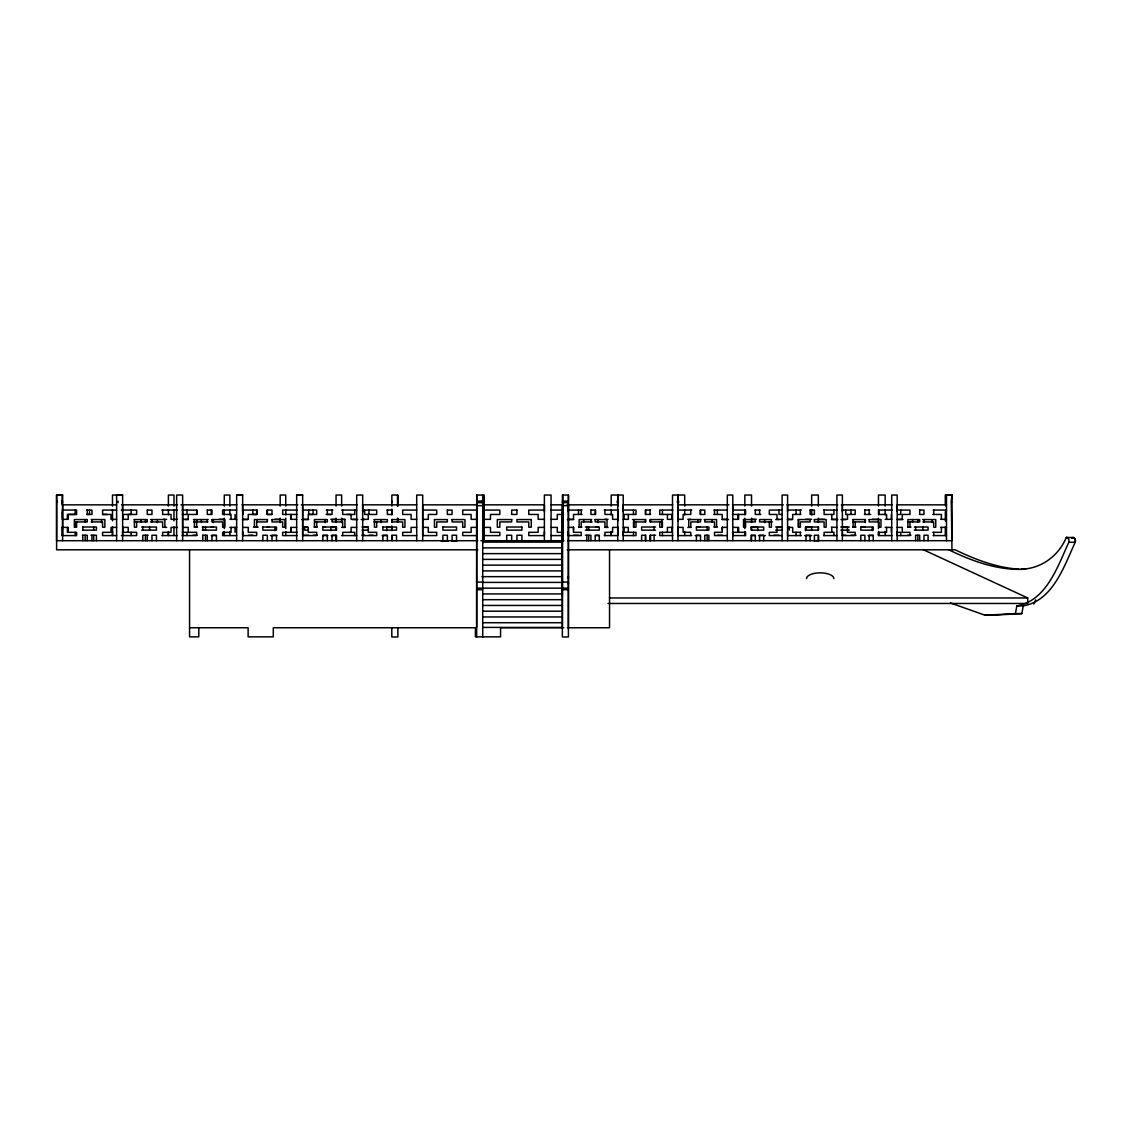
<?xml version="1.0" encoding="UTF-8"?>
<svg xmlns="http://www.w3.org/2000/svg" width="1132" height="1132" viewBox="0 0 1132 1132"><rect width="100%" height="100%" fill="white"/><g stroke="black" fill="none" stroke-linecap="round" stroke-linejoin="round"><path stroke-width="1.5" d="M62.6 540.7L62.656 495.024L56.6 495.038L56.6 540.7L477.846 540.7M56.6 495.052L62.656 495.038L56.6 495.024L56.6 549.798L477.846 549.798M62.005 501.108L62.6 502.622M68.189 532.323L68.189 527.385L62.189 527.385M76.622 521.923L76.622 527.201L74.358 527.201L74.358 519.56L87.263 519.56L87.263 521.923L75.236 521.923L75.236 527.201M82.778 540.7L82.778 535.252M82.778 530.144L82.778 527.031M87.263 540.7L87.263 535.252L82.381 535.252M87.263 510.065L87.263 514.452L91.961 514.452L91.961 510.065L86.612 510.065M91.961 540.7L91.961 535.252M91.961 521.923L91.961 519.56M96.432 540.7L96.432 535.252L90.914 535.252M116.624 519.347L111.021 519.347L111.021 514.452L102.602 514.452L102.602 510.065L116.624 510.065M116.624 540.7L116.624 495.052L122.624 495.052L122.624 540.7M128.213 532.323L128.213 527.385L122.624 527.385M134.383 519.56L134.383 527.201L136.632 527.201L136.632 521.923M142.802 540.7L142.802 535.252L148.193 535.252M142.802 530.144L142.802 527.031M147.287 540.7L147.287 535.252M151.971 540.7L151.971 535.252L156.457 535.252L156.457 540.7M151.971 521.923L151.971 519.56M162.626 535.592L162.626 532.323L171.045 532.323L171.045 527.385L177.441 527.385M162.626 510.065L162.626 514.452L171.045 514.452L171.045 519.347L177.441 519.333M164.876 527.201L164.876 519.56L150.57 519.56M176.634 540.7L176.634 495.052L182.634 495.052L182.634 540.7M194.393 519.56L194.393 527.201L196.657 527.201L196.657 521.923M202.812 540.7L202.812 535.252M202.812 530.144L202.812 527.031M207.298 540.7L207.298 535.252L202.699 535.238M207.298 521.923L207.298 519.56M211.995 540.7L211.995 535.252L216.467 535.252L216.467 540.7M231.055 527.385L231.055 532.323L222.636 532.323L222.636 535.592L236.659 535.592M231.055 519.347L231.055 514.452L222.636 514.452L222.636 510.065L236.659 510.065M236.645 540.7L236.659 495.052L242.658 495.052L242.658 540.7M256.667 510.065L256.667 514.452L248.248 514.452L248.248 519.347L242.658 519.333M262.836 540.7L262.836 535.252L267.322 535.252L267.322 540.7M267.322 519.56L267.322 521.923L256.667 521.923L256.667 527.201L254.417 527.201L254.417 519.56L267.492 519.56M267.322 510.065L267.322 514.452L272.005 514.452L272.005 510.065L267.11 510.051L267.11 514.452L271.822 514.452M272.005 540.7L272.005 535.252L276.491 535.252L276.491 540.7M291.08 532.323L291.08 527.385L296.669 527.385M296.669 540.7L296.669 495.052L302.668 495.052L302.668 540.7M316.691 521.923L316.691 527.201L314.427 527.201L314.427 519.56L327.332 519.56L327.332 521.923L314.738 521.909M322.846 540.7L322.846 535.252L327.332 535.252L327.332 540.7M327.332 510.065L327.332 514.452L332.03 514.452L332.03 510.065M332.03 540.7L332.03 535.252L336.501 535.252L336.501 540.7M342.671 535.592L342.671 532.323L354.698 532.309L354.698 535.577M342.671 527.201L342.671 521.923L332.03 521.923L332.03 519.56L344.935 519.56L344.935 527.201M342.671 510.065L342.671 514.452L351.09 514.452L351.09 519.347L356.693 519.347M351.09 532.323L351.09 527.385L356.693 527.385M356.679 540.7L356.693 495.052L362.693 495.052L362.693 540.7M374.451 519.574L374.451 527.201L376.701 527.201L376.701 521.923M382.871 540.7L382.871 535.252L387.356 535.252L387.356 540.7M387.356 510.065L387.356 514.452L392.04 514.452L392.04 510.065L387.045 510.051M391.813 529.875L391.813 526.394M396.525 540.7L396.525 535.252L392.04 535.252L392.04 540.7L391.941 535.408M416.703 540.7L416.703 495.052L422.703 495.052L422.703 540.7M442.881 540.7L442.881 535.252L447.366 535.252L447.366 540.7M452.064 540.7L452.064 535.252L456.536 535.252L456.536 540.7M476.657 627.567L476.657 512.485M476.713 540.7L476.728 502.636L482.784 502.636L482.713 543.119M484.241 540.7L484.241 495.052L476.728 495.052L476.728 501.122L482.784 501.122L482.727 495.052L482.713 636.976M482.119 502.636L482.119 501.122M562.349 595.956L562.349 512.485M562.929 540.7L562.929 502.622M562.929 501.108L562.929 495.052M567.868 502.622L567.868 501.108M568.405 584.225L568.405 582.541M568.405 578.438L568.405 576.556M482.784 627.411L562.406 627.411L562.406 495.052L568.462 495.052L568.405 501.108L562.406 501.122M581.211 514.452L581.211 510.065M586.829 540.7L586.829 535.252M586.829 530.144L586.829 527.031M590.918 540.7L590.918 535.252L585.4 535.238M590.918 521.923L590.932 519.56M595.206 540.7L595.206 535.252L599.295 535.252L599.295 540.7M595.206 519.56L595.206 521.923L604.927 521.923L604.927 527.201M604.927 535.592L604.927 532.323L612.624 532.323L612.624 527.385L617.718 527.385M604.927 510.065L604.927 514.452L612.624 514.452L612.624 519.347L617.718 519.347M606.993 527.201L606.993 519.56L594.908 519.56M617.718 540.7L617.718 502.622M617.718 501.108L617.732 495.052M623.208 540.7L623.208 495.052L611.195 495.038L611.195 506.089M628.302 532.323L628.302 527.385L623.208 527.385M628.317 514.452L628.317 519.347L623.208 519.333M633.934 519.56L633.934 527.201L636 527.201L636 521.923M641.632 540.7L641.632 535.252L645.721 535.252L645.721 540.7M645.721 514.452L645.721 510.065M650.009 540.7L650.009 535.252L655.555 535.238M650.009 514.452L650.009 510.065M654.098 540.7L654.098 535.252M654.098 530.144L654.098 527.031M659.73 521.923L659.73 527.201L661.781 527.201L661.781 519.56M667.413 532.323L667.413 527.385L672.521 527.385M667.413 514.452L667.413 519.347L672.521 519.347M672.521 540.7L672.521 495.052L684.69 495.038L684.69 506.075M677.997 540.7L677.997 502.622L678.011 506.089M688.737 527.201L688.737 519.56L700.977 519.56M690.789 535.592L690.789 532.323L683.105 532.309L683.105 527.385L677.997 527.385M690.789 527.201L690.789 521.923L700.51 521.923L700.51 519.56M690.789 510.065L690.789 514.452L683.105 514.452L683.105 519.347L677.997 519.333M696.421 540.7L696.421 535.252L700.51 535.252L700.51 540.7M704.797 540.7L704.797 535.252L708.887 535.252L708.887 540.7M704.797 519.56L704.797 521.923L714.518 521.923L714.518 527.201L716.584 527.201L716.584 519.56L704.175 519.56M714.518 514.452L714.518 510.065M727.31 540.7L727.31 495.052L732.8 495.052L732.786 540.7M737.894 532.323L737.894 527.385L732.8 527.385M737.894 514.452L737.894 519.347L732.8 519.333M751.223 540.7L751.223 535.252L755.313 535.252L755.313 540.7M755.313 510.065L755.313 514.452L760.874 514.452M759.586 540.7L759.586 535.252L763.69 535.252L763.69 540.7M759.586 514.452L759.586 510.065M769.307 521.923L769.307 527.201L771.373 527.201L771.373 519.56L759.586 519.56L759.586 521.923L772.194 521.909M782.113 540.7L782.113 495.052L787.589 495.052L787.589 540.7M800.381 535.592L800.381 532.323M800.381 514.452L800.381 510.065M806.012 540.7L806.012 535.252L810.102 535.252L810.102 540.7M814.389 540.7L814.389 535.252L818.478 535.252L818.478 540.7L818.337 535.408M824.11 535.592L824.11 532.323L833.944 532.309L833.944 535.577M824.11 510.065L824.11 514.452L833.944 514.452L833.93 510.051M831.794 532.323L831.794 527.385M831.794 514.452L831.794 519.347L836.902 519.347M836.902 540.7L836.902 495.052L842.378 495.052L842.378 540.7M847.486 514.452L847.486 519.347L842.378 519.347M853.118 519.574L853.118 527.201L855.184 527.201L855.184 521.923M860.801 540.7L860.801 535.252L864.905 535.252L864.905 540.7M864.905 519.574L864.905 521.923L852.707 521.909M864.905 514.452L864.905 510.065M869.178 540.7L869.178 535.252L873.267 535.252L873.267 540.7M869.178 514.452L869.178 510.065M886.597 527.385L886.597 532.323L878.899 532.323L878.899 535.592L892.087 535.577M886.597 519.347L886.597 514.452L878.899 514.452L878.899 510.065L892.087 510.051M891.705 540.7L891.705 495.052L897.181 495.052L897.181 540.7M909.972 521.923L909.972 527.215L907.906 527.215L907.921 519.574L919.693 519.574L919.693 521.923L907.524 521.909M915.604 540.7L915.604 535.252L919.693 535.252L919.693 540.7M915.604 530.144L915.604 527.031M923.981 540.7L923.981 535.252L928.07 535.252L928.07 540.7M923.981 521.923L923.981 519.574M933.702 535.592L933.702 532.323M933.702 514.466L933.702 510.065M941.385 527.385L941.385 532.323L932.81 532.309M941.385 519.347L941.385 514.466L932.81 514.437M945.913 535.577L945.913 526.705M945.913 520.862L945.913 509.527M945.913 506.075L945.913 495.024L951.97 495.024L951.97 540.686L567.74 540.7M946.494 540.7L946.494 495.052M951.432 502.636L951.432 501.122M568.363 511.664L568.405 504.844M623.166 511.664L623.208 504.844L672.705 504.83M677.955 511.664L677.997 504.844L728.909 504.83M732.758 511.664L732.8 504.844M787.547 511.664L787.589 504.844M842.349 511.678L842.378 504.844M897.138 511.678L897.181 504.844L946.494 504.844M62.6 504.844L62.6 535.422M122.581 511.664L122.624 504.844M182.634 504.844L182.634 535.422M242.616 511.664L242.658 504.844M302.668 504.844L302.668 535.422M362.65 511.678L362.693 504.844M112.493 535.422L112.535 531.502M168.385 535.422L168.427 531.502M224.278 535.408L224.32 531.502M544.379 535.422L544.421 531.502M611.195 535.408L611.252 531.502M678.068 531.502L678.011 535.408L677.955 531.502M744.842 535.408L744.884 531.502M878.474 535.408L878.517 531.502M945.291 535.408L945.333 526.72M950.47 602.96L985.109 615.256L1015.446 613.586L1016.819 605.903C1046.633 600.668 1057.67 566.283 1068.834 542.27A3.453 2.448 -90 0 0 1066.287 537.488C1058.802 555.67 1041.03 569.014 1020.993 569.17M991.505 615.256L1021.842 613.586L1023.215 605.903C1053.029 600.668 1064.066 566.283 1075.216 542.27A3.453 2.448 90 0 0 1072.669 537.488L1066.287 537.488A3.453 2.448 90 0 1 1068.084 538.195M568.405 627.751L568.405 502.622L562.406 502.636M1033.771 604.063L1035.681 599.946M1071.877 538.379L1072.669 537.488A3.453 2.448 -90 0 1 1075.216 542.27L1068.834 542.27M285.759 506.089L285.745 495.038L280.17 495.038L280.17 506.089M1025.677 569.184C998.721 570.868 972.643 561.415 948.772 549.798M945.913 495.024L951.97 495.038L951.304 501.108M122.624 495.052L112.493 495.052L112.493 506.089M236.659 495.052L242.658 495.052M296.669 495.052L302.668 495.052M951.97 495.052L945.291 495.038L945.291 504.83M61.637 501.108L62.6 501.108M118.082 501.108L118.082 502.622M391.941 501.108L391.941 502.622M61.637 502.636L62.189 504.844L116.624 504.844M951.304 502.622L951.97 549.798M56.6 502.622L57.166 501.108M121.549 504.844L177.441 504.83M180.908 504.83L236.8 504.83M242.007 504.83L297.9 504.83M301.367 504.83L357.259 504.83M362.452 504.83L416.703 504.844M476.728 504.844L422.703 504.844L422.703 535.422M484.241 504.844L544.379 504.83L544.421 511.664M551.058 504.83L563.439 504.83M566.976 504.83L617.718 504.844M732.446 504.83L783.358 504.83M786.896 504.83L837.793 504.83M841.331 504.83L892.228 504.83M476.657 505.664L482.727 505.664M568.405 505.664L562.349 505.664L562.349 636.976L568.405 636.976L568.462 495.052M62.189 510.065L76.622 510.065L76.622 514.452L68.189 514.452L68.189 519.347L62.189 519.347M121.336 510.065L136.632 510.065L136.632 514.452L128.213 514.452L128.213 519.347L122.624 519.333M161.862 510.065L177.229 510.065M182.125 510.065L196.657 510.065L196.657 514.452L188.223 514.452L188.223 519.347L182.634 519.333M242.658 510.065L257.19 510.051L257.19 514.452L252.832 514.452L252.832 510.051M297.178 510.051L282.66 510.065L282.66 514.452L291.08 514.452L291.08 519.347L296.669 519.347M302.668 510.065L316.691 510.065L316.691 514.452L308.258 514.452L308.258 519.347L302.668 519.333M326.271 510.051L332.794 510.051M341.638 510.051L356.693 510.065M362.693 510.065L376.701 510.065L376.701 514.452L368.282 514.452L368.282 519.347L362.693 519.347M416.703 510.065L402.695 510.065L402.695 514.452L411.114 514.452L411.114 519.347L416.703 519.347M422.703 510.065L436.726 510.065L436.726 514.452L428.292 514.452L428.292 519.347L422.703 519.347M476.728 510.065L462.705 510.065L462.705 514.466L471.124 514.466L471.124 519.347L476.728 519.347M484.241 510.065L499.849 510.065L499.849 514.452L490.467 514.452L490.467 519.333L484.241 519.347M544.379 510.065L528.771 510.065L528.771 514.452L538.153 514.452L538.153 519.333L544.379 519.333M551.058 510.065L563.198 510.065M568.405 510.065L582.004 510.051M604.262 510.051L617.718 510.065M623.081 510.051L636 510.065L636 514.452L624.1 514.452L624.1 519.333M650.56 510.051L645.339 510.051L645.339 514.452L650.56 514.452M672.818 510.051L659.73 510.065L659.73 514.452L671.785 514.437L671.785 519.333M677.997 510.065L691.638 510.051M713.896 510.051L727.31 510.065M732.701 510.051L745.592 510.065L745.592 514.452L732.362 514.437M754.987 510.051L760.18 510.051M782.453 510.051L769.321 510.065L769.307 514.452L777.005 514.452L777.005 519.347L782.113 519.347M787.589 510.065L801.244 510.051M823.53 510.051L836.902 510.065M842.378 510.065L855.184 510.065L855.184 514.452L845.788 514.437L845.788 510.051M864.607 510.051L869.801 510.051M897.181 510.065L909.972 510.065L909.972 514.452L902.289 514.452L902.289 519.347L897.181 519.347M933.15 510.051L946.494 510.065M86.612 514.452L89.527 514.452L89.527 510.065M102.573 514.452L107.285 514.452M182.323 514.452L187.021 514.452L187.021 510.051M297.235 514.452L290.966 514.452L290.966 519.333M326.143 514.452L330.841 514.452M346.845 514.452L354.698 514.452L354.698 510.051M563.538 514.452L557.284 514.452L557.284 519.333L551.058 519.333M582.004 514.452L573.514 514.452L573.514 519.347L568.405 519.333M713.896 514.452L722.202 514.452L722.202 519.347L727.31 519.347M782.453 514.437L778.972 514.452L778.972 510.051M800.734 514.437L792.697 514.452L792.697 519.347L787.589 519.333M864.438 514.437L870.678 514.437M897.634 514.452L900.761 514.437L900.761 510.051M163.178 519.333L166.645 519.333M219.07 519.333L224.278 519.333M229.867 519.333L236.659 519.347M274.963 519.333L280.17 519.333M330.841 519.333L336.048 519.333M341.638 519.333L345.119 519.333M604.969 519.333L608.082 519.333M687.803 519.333L690.916 519.333M751.521 519.333L756.19 519.333M805.432 519.333L811.658 519.333M818.337 519.333L824.563 519.333M872.248 519.333L878.474 519.333M885.153 519.333L891.705 519.347M940.621 519.333L946.494 519.347M91.239 519.56L104.866 519.56L104.866 527.201L102.602 527.201L102.602 521.923L91.183 521.923M134.184 519.56L147.287 519.56L147.287 521.923L134.439 521.923M184.926 519.56L188.351 519.56M193.501 519.56L208.175 519.56M242.531 519.56L247.682 519.56M301.848 519.56L308.725 519.56M352.59 519.56L357.74 519.56M361.179 519.56L364.617 519.56M374.126 519.56L387.356 519.574L387.356 521.923L373.942 521.909M567.344 519.56L573.726 519.56M591.725 519.56L579.145 519.56L579.145 527.201L581.197 527.201L581.197 521.923L592.206 521.909M632.562 519.56L645.721 519.56L645.721 521.923L633.481 521.909L633.481 527.201M663.324 519.56L650.009 519.56L650.009 521.923L662.418 521.909L662.418 527.201M722.159 519.56L728.555 519.56M775.774 519.56L778.972 519.56M787.391 519.56L792.174 519.56M831.426 519.56L837.807 519.56M841.005 519.56L845.788 519.56M852.608 519.56L865.386 519.56L865.386 522.616M898.242 519.56L903.039 519.56M922.622 519.56L935.754 519.574L935.754 527.215L933.702 527.215L933.702 521.923L922.92 521.909M150.372 521.923L162.626 521.923L162.626 527.201L166.645 527.385M193.629 521.909L207.92 521.909M82.579 527.031L96.432 527.031L96.432 530.144L82.579 530.144M141.642 527.031L156.457 527.031L156.457 530.144L141.642 530.13M194.35 527.031L197.534 527.031M202.303 527.031L216.467 527.031L216.467 530.144L202.303 530.13M253.427 527.031L258.195 527.031M307.72 527.031L304.55 527.031L304.55 530.13L307.72 530.13M314.088 527.031L317.257 527.031M362.028 527.031L368.381 527.031M578.593 527.031L581.975 527.031M585.357 527.031L599.295 527.031L599.295 530.144L585.357 530.13M655.541 527.017L641.632 527.031L641.632 530.144L655.541 530.13M713.924 527.017L717.306 527.017M775.675 527.017L782.424 527.017M840.807 527.017L849.255 527.017M852.622 527.017L856.004 527.017M907.623 527.017L911.005 527.017M914.373 527.017L928.07 527.031L928.07 530.144L914.373 530.13M116.624 527.385L111.021 527.385L111.021 532.323L102.573 532.323L102.602 535.592L116.624 535.592M182.634 527.385L188.223 527.385L188.223 532.323L196.657 532.323L196.657 535.592L182.125 535.577M211.217 527.201L213.325 527.201M229.867 527.385L236.659 527.385M242.658 527.385L248.248 527.385L248.248 532.323L256.667 532.323L256.667 535.592L242.658 535.592M267.11 527.201L269.218 527.201M302.668 527.385L308.258 527.385L308.258 532.323L316.691 532.323L316.691 535.592L302.668 535.592M323.002 527.201L325.11 527.201M336.048 527.385L330.841 527.385L330.841 530.667M341.638 527.385L345.119 527.385M362.693 527.385L368.282 527.385L368.282 532.323L376.701 532.323L376.701 535.592L362.693 535.592M391.941 527.37L386.734 527.385L386.734 530.667M416.703 527.385L411.114 527.385L411.114 532.323L402.695 532.323L402.695 535.592L416.703 535.592M422.703 527.385L428.292 527.385L428.292 532.323L436.726 532.323L436.726 535.592L422.703 535.592M476.728 527.399L471.124 527.385L471.124 532.323L462.705 532.323L462.705 535.592L476.713 535.592M484.241 527.385L490.467 527.385L490.467 532.309L499.849 532.309L499.849 535.592L484.241 535.592M544.379 527.385L538.153 527.385L538.153 532.309L528.771 532.309L528.771 535.592L544.379 535.592M551.058 527.385L557.284 527.385L557.284 532.309L563.538 532.309M568.405 527.385L573.514 527.385L573.514 532.323L581.197 532.323L581.197 535.592L568.405 535.592M595.588 527.201L598.106 527.201M604.969 527.385L608.082 527.385M687.817 527.385L690.93 527.385M697.793 527.201L700.298 527.201M727.31 527.385L722.202 527.385L722.202 532.323L714.518 532.323L714.518 535.592L727.31 535.592M751.521 527.385L757.747 527.37L757.747 530.667M782.113 527.385L777.005 527.385L777.005 532.323L769.307 532.323L769.307 535.592L782.113 535.592M787.589 527.385L792.697 527.385L792.697 532.323L800.734 532.309M811.658 527.37L805.432 527.37L805.432 530.667M831.426 527.201L836.902 527.385M842.378 527.385L847.486 527.385L847.486 532.323L855.184 532.323L855.184 535.592L842.378 535.592M862.867 527.201L865.386 527.201M885.153 527.37L891.705 527.385M897.181 527.385L902.289 527.385L902.289 532.323L909.972 532.323L909.972 535.592L897.181 535.592M940.621 527.37L946.494 527.399M362.028 530.13L368.381 530.13M775.675 530.13L782.424 530.13M840.807 530.13L849.255 530.13M182.323 532.309L187.021 532.309L187.021 535.577M297.235 532.309L282.66 532.323L282.66 535.592L297.178 535.577M732.362 532.309L745.592 532.323L745.592 535.592L732.701 535.577M897.634 532.309L900.761 532.309L900.761 535.577M192.765 535.238L196.94 535.238M248.658 535.238L252.832 535.238M304.55 535.238L308.725 535.238M313.083 535.238L317.257 535.238M361.83 535.238L364.617 535.238M368.975 535.238L373.15 535.238M573.528 535.238L578.523 535.238M717.377 535.238L722.372 535.238M773.991 535.238L778.972 535.238M842.463 535.238L845.788 535.238M851.009 535.238L856.004 535.238M907.623 535.238L910.949 535.238M62.189 535.592L76.622 535.592L76.622 532.323L67.396 532.323L67.396 527.385M121.35 535.592L136.632 535.592L136.632 532.323L123.289 532.309L123.289 527.385M161.862 535.592L177.229 535.577M211.217 535.577L216.113 535.577M270.378 535.577L276.901 535.577M323.002 535.577L327.898 535.577M331.167 535.577L336.062 535.577M341.652 535.577L356.679 535.592M382.163 535.577L387.059 535.577M551.058 535.592L563.198 535.577M595.588 535.577L599.069 535.577M604.262 535.577L617.718 535.592M623.081 535.577L636 535.592L636 532.323L624.1 532.309L624.1 527.385M672.818 535.577L659.73 535.592L659.73 532.323L671.785 532.309L671.785 527.37M691.638 535.577L677.997 535.592L678.068 526.72M695.105 535.577L700.298 535.577M751.521 535.577L754.987 535.577M758.454 535.577L765.388 535.577M787.589 535.592L801.258 535.577M804.725 535.577L811.658 535.577M823.53 535.577L836.902 535.592M868.074 535.577L873.267 535.577M933.15 535.577L946.494 535.592M480.902 540.7L563.934 540.7M814.092 540.7L818.634 540.7M441.211 541.124L448.13 541.124M451.597 541.124L456.79 541.124M482.784 541.124L562.406 541.124M482.784 542.115L562.406 542.115M482.784 547.874L562.406 547.874M567.189 549.798L955.167 549.798C975.176 559.491 996.471 567.684 1018.857 569.184M482.784 553.633L562.406 553.633M482.784 559.392L562.406 559.392M482.784 565.137L562.406 565.137M482.784 570.896L562.406 570.896M481.907 576.655L562.406 576.655M476.657 582.103L482.713 582.103M562.349 582.103L568.405 582.103M482.784 582.414L562.406 582.414M476.657 588.159L568.405 588.159M476.657 589.687L482.713 589.687M562.349 589.687L568.405 589.687M482.784 593.932L562.406 593.932M609.54 597.965L1027.715 597.965L1027.715 603.469L607.997 603.469M482.784 599.691L562.406 599.691M482.784 605.45L562.406 605.45M1016.819 605.903L1023.215 605.903M482.784 611.195L562.406 611.195M1015.446 613.586L1021.842 613.586M985.109 615.256L991.505 615.256M482.784 616.954L562.406 616.954M482.784 622.713L562.406 622.713M189.568 627.751L248.12 627.751L248.12 636.849L273.293 636.849L273.293 627.751L475.398 627.751L475.398 636.849L500.57 636.849L500.57 627.751L563.849 627.751M567.358 627.751L609.54 627.751L609.54 549.643M923.132 549.643L1027.715 597.965M897.138 531.516L897.181 535.422M842.349 531.502L842.378 535.422M787.547 531.502L787.589 535.422M732.758 531.502L732.786 535.422M623.166 531.502L623.208 535.422M568.363 531.502L568.405 535.422M362.65 531.502L362.693 535.422M242.616 531.502L242.658 535.422M122.581 531.502L122.624 535.422M945.333 511.664L945.333 520.847M932.202 519.56L932.202 522.616M922.821 527.017L922.821 530.13M917.84 519.56L917.84 521.909M917.84 535.238L917.84 540.686M912.604 519.56L912.604 521.909M891.379 514.452L891.379 519.333M891.379 527.37L891.379 532.309M885.153 506.075L885.153 495.038L878.474 495.038L878.474 506.075M885.153 509.542L885.153 514.834M885.153 531.502L885.153 535.493M878.474 509.542L878.517 514.834M878.474 518.187L878.474 528.573M878.474 532.04L878.474 535.493M872.248 527.37L872.248 530.667M851.009 510.051L851.009 514.437M818.337 506.089L818.337 495.038L811.658 495.038L811.658 506.089M818.337 518.201L818.337 522.545M818.337 526.847L818.337 530.314M811.658 509.542L811.701 514.834M811.701 526.72L811.658 530.314M798.555 519.56L798.555 527.201M796.051 510.051L796.051 514.437M796.051 532.309L796.051 535.577M789.188 527.017L789.188 530.13M764.609 519.56L764.609 522.616M751.521 506.075L751.521 495.038L744.828 495.038L744.828 506.075M751.521 518.187L751.521 522.545M751.521 526.847L751.521 530.314M751.521 535.408L751.521 540.686M744.828 509.542L744.884 514.834M744.828 518.201L744.828 528.573M744.842 532.04L744.842 535.507M738.602 514.437L738.602 519.333M738.602 527.37L738.616 532.309M722.372 527.017L722.372 530.13M717.377 510.051L717.377 514.452M712.155 519.56L712.155 521.909M707.16 527.017L707.16 530.13M707.16 535.238L707.16 540.686M700.298 510.051L700.298 514.452M697.793 519.56L697.793 522.616M684.69 509.542L684.69 514.834M684.704 531.502L684.704 535.493M678.011 509.542L678.068 520.862M662.418 510.051L662.418 514.452M662.418 532.309L662.418 535.577M650.56 519.56L650.56 521.909M650.56 535.238L650.56 540.686M645.339 519.56L645.339 521.909M645.339 535.238L645.339 540.686M633.481 510.051L633.481 514.452M633.481 532.309L633.481 535.577M617.874 495.038L617.874 501.108M617.874 502.622L617.874 506.089M617.874 509.542L617.874 520.862M617.874 526.847L617.874 535.507M611.195 509.542L611.252 514.834M611.195 532.04L611.195 535.507M598.106 519.56L598.106 522.616M595.588 510.051L595.588 514.452M588.725 527.031L588.725 530.13M588.725 535.238L588.725 540.7M583.744 519.56L583.744 521.909M578.523 510.051L578.523 514.452M573.528 527.031L573.528 530.13M551.058 540.7L551.058 495.038L544.379 495.038L544.379 540.7M521.909 540.7L521.909 535.252L516.928 535.252L516.928 540.7M511.692 540.7L511.692 535.252L506.712 535.252L506.712 540.7M483.619 501.122L483.619 502.636M476.728 495.052L476.657 636.976M397.926 506.145L397.926 495.052L391.87 495.052L391.87 506.145M397.926 518.399L397.926 521.909M397.87 628.218L397.87 636.976L391.813 636.976L391.813 628.218M397.53 495.038L397.53 506.089M397.53 518.201L397.53 521.654M391.87 509.641L391.87 514.904M391.941 519.333L391.941 522.545M391.983 526.72L391.87 530.667M391.813 509.145L391.813 514.381M391.813 526.097L391.813 530.087M380.989 519.56L380.989 522.616M368.975 510.051L368.975 514.452L364.617 514.452L364.603 510.051M341.638 506.089L341.638 495.038L336.048 495.038L336.048 506.089M341.638 518.201L341.638 522.56M336.048 518.201L336.048 522.545M336.091 526.72L336.062 530.314M336.062 535.408L336.062 540.7M325.11 519.56L325.11 522.616M313.083 510.051L313.083 514.452L308.725 514.452L308.725 510.051M290.966 527.385L290.966 532.309M285.759 509.542L285.759 514.834M285.759 518.201L285.759 528.573M285.759 531.502L285.759 535.507M280.17 518.201L280.17 522.545M274.963 527.385L274.963 530.667M257.205 519.56L257.205 521.909M242.913 510.051L242.913 514.452M242.913 532.309L242.913 535.577M235.074 514.452L235.074 519.333M235.074 527.385L235.074 532.309M229.867 506.089L229.867 495.038L224.278 495.038L224.278 506.089M229.867 509.542L229.867 514.848M229.867 531.502L229.867 535.507M224.278 509.542L224.32 514.834M224.278 518.201L224.278 528.587M224.278 532.04L224.278 535.507M213.325 519.56L213.325 522.616M211.217 510.051L211.217 514.452M205.486 527.031L205.486 530.13M205.486 535.238L205.486 540.7M201.312 519.56L201.312 521.909M198.793 627.751L198.793 636.849L189.568 636.849L189.568 549.798M196.94 510.051L196.94 514.452M196.94 519.56L196.94 521.909M173.974 506.089L173.974 495.038L168.385 495.038L168.385 506.089M173.974 509.542L173.974 520.862M173.974 526.847L173.974 535.507M168.385 509.542L168.427 514.848M168.385 532.04L168.385 535.507M157.433 519.56L157.433 522.616M149.594 527.031L149.594 530.13M145.42 519.56L145.42 521.923M145.42 535.252L145.42 540.7M141.047 519.56L141.047 521.923M131.128 510.065L131.128 514.452L123.289 514.452L123.289 519.333M131.128 532.309L131.128 535.592M112.493 509.556L112.535 520.862M112.535 526.72L112.493 535.507M101.54 519.56L101.54 522.616M93.701 527.031L93.701 530.144M93.701 535.252L93.701 540.7M85.155 519.56L85.155 521.923M85.155 535.252L85.155 540.7M75.236 510.065L75.236 514.452L67.396 514.452L67.396 519.347M75.236 532.323L75.236 535.592M62.189 495.052L62.189 501.108M62.189 511.678L62.189 518.017M62.189 526.96L62.189 535.422M806.55 578.565A13.641 5.717 0 0 1 820.191 572.849A13.641 5.717 0 0 1 833.831 578.565M147.287 510.065L147.287 514.452L151.971 514.452L151.971 510.065L147.287 510.065M207.298 510.065L207.298 514.452L211.995 514.452L211.995 510.065L207.298 510.065M211.995 519.56L211.995 521.923L222.636 521.923L222.636 527.201L224.9 527.201L224.9 519.56L211.995 519.56M262.836 527.031L262.836 530.144L276.491 530.144L276.491 527.031L262.836 527.031M272.005 519.56L272.005 521.923L282.66 521.923L282.66 527.201L284.91 527.201L284.91 519.56L272.005 519.56M322.846 527.031L322.846 530.144L336.501 530.144L336.501 527.031L322.846 527.031M382.871 527.031L382.871 530.144L396.525 530.144L396.525 527.031L382.871 527.031M392.04 519.574L392.04 521.923L402.695 521.923L402.695 527.215L404.945 527.215L404.945 519.574L392.04 519.574M434.462 519.574L434.462 527.215L436.726 527.215L436.726 521.923L447.366 521.923L447.366 519.574L434.462 519.574M442.881 527.031L442.881 530.144L456.536 530.144L456.536 527.031L442.881 527.031M447.366 510.065L447.366 514.466L452.064 514.466L452.064 510.065L447.366 510.065M452.064 519.574L452.064 521.923L462.705 521.923L462.705 527.215L464.969 527.215L464.969 519.574L452.064 519.574M590.932 510.065L590.932 514.452L595.206 514.452L595.206 510.065L590.932 510.065M618.27 501.108L618.27 502.636L617.209 502.622L617.209 501.108L618.27 501.108M677.445 501.108L677.445 502.636L678.676 502.622L678.676 501.108L677.445 501.108M677.997 495.052L677.997 501.108L678.011 495.038M696.421 527.031L696.421 530.144L708.887 530.144L708.887 527.031L696.421 527.031M700.51 510.065L700.51 514.452L704.797 514.452L704.797 510.065L700.51 510.065M743.526 519.56L743.526 527.201L745.592 527.201L745.592 521.923L755.313 521.923L755.313 519.56L743.526 519.56M751.223 527.031L751.223 530.144L763.69 530.144L763.69 527.031L751.223 527.031M798.329 519.56L798.329 527.201L800.381 527.201L800.381 521.923L810.102 521.923L810.102 519.56L798.329 519.56M806.012 527.031L806.012 530.144L818.478 530.144L818.478 527.031L806.012 527.031M810.102 510.065L810.102 514.452L814.389 514.452L814.389 510.065L810.102 510.065M814.389 519.56L814.389 521.923L824.11 521.923L824.11 527.201L826.162 527.201L826.162 519.56L814.389 519.56M860.801 527.031L860.801 530.144L873.267 530.144L873.267 527.031L860.801 527.031M869.178 519.574L869.178 521.923L878.899 521.923L878.899 527.215L880.965 527.215L880.965 519.574L869.178 519.574M919.693 510.065L919.693 514.466L923.981 514.466L923.981 510.065L919.693 510.065M516.914 510.065L511.692 510.065L511.692 514.452L516.914 514.452L516.914 510.065M511.692 519.56L497.33 519.56L497.33 527.201L499.849 527.201L499.849 521.923L511.692 521.923L511.692 519.56M531.29 519.56L516.914 519.56L516.914 521.923L528.771 521.923L528.771 527.201L531.29 527.201L531.29 519.56M521.909 527.031L506.712 527.031L506.712 530.13L521.909 530.13L521.909 527.031"/></g></svg>
